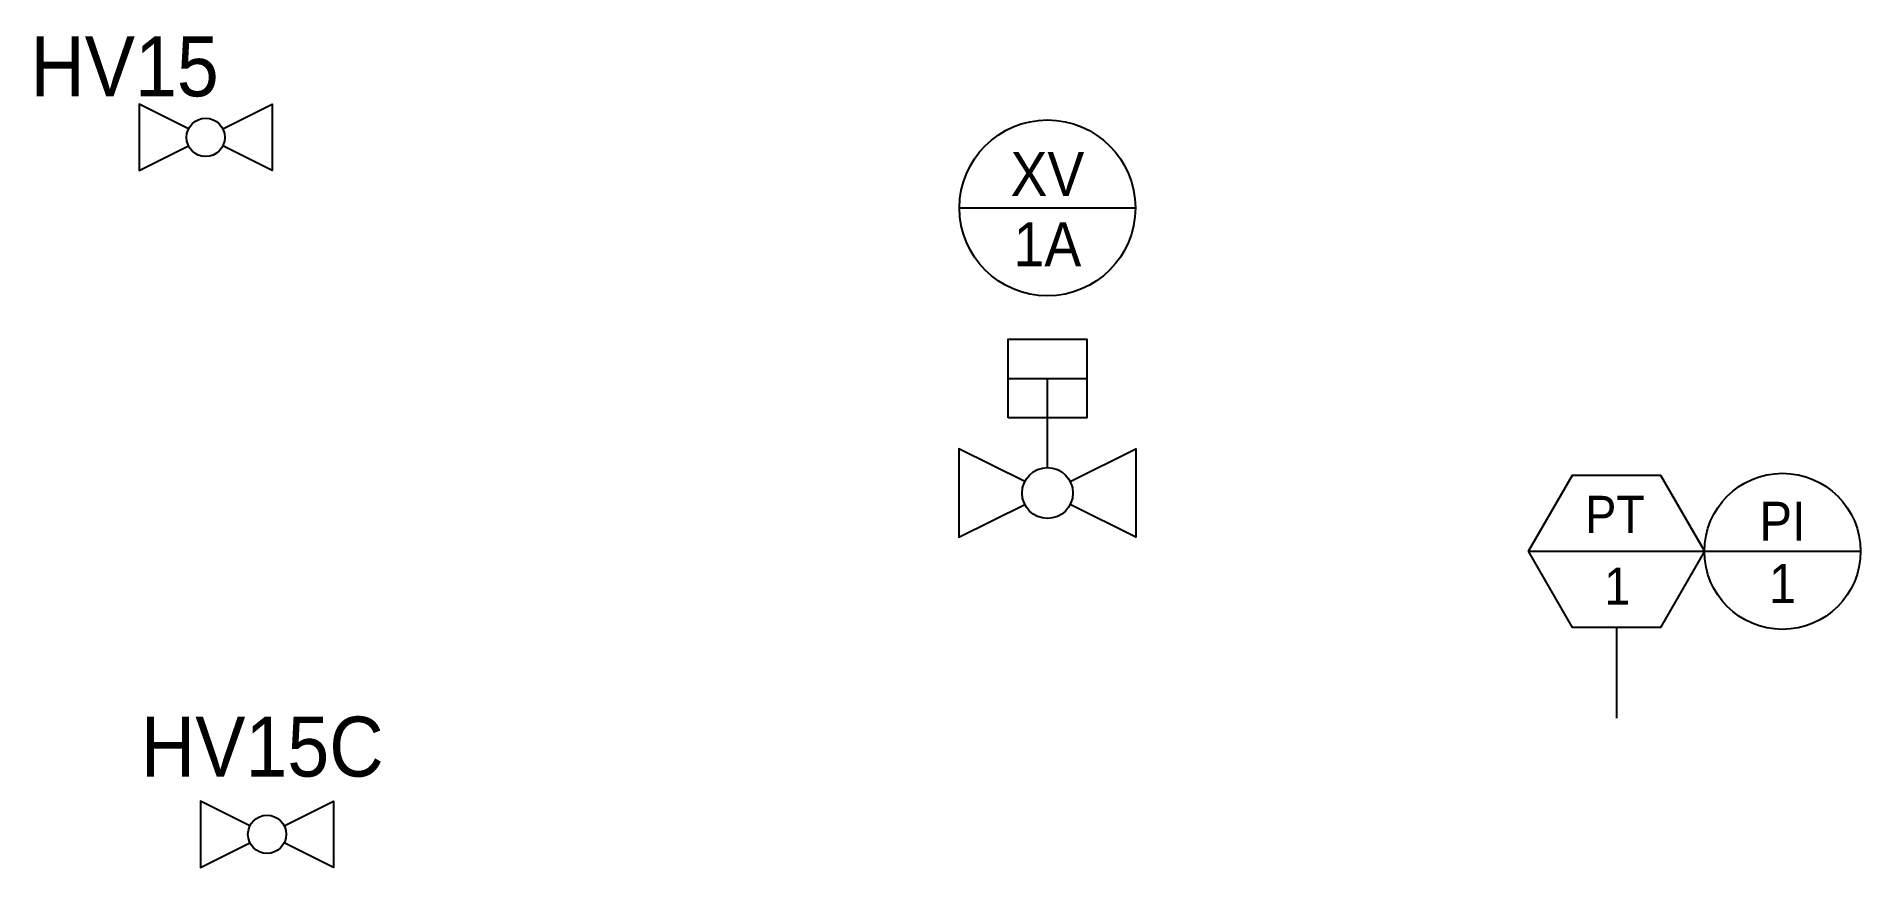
# Model space of a CAD drawing. Header units: millimetres. Extents: x 1889 to 2016, y 1094 to 1152.
import ezdxf
from ezdxf.enums import TextEntityAlignment as Align

# ---------------------------------------------------------------- set-up
doc = ezdxf.new("R2010")
doc.units = ezdxf.units.MM
doc.layers.add('Tag', color=7, linetype='Continuous')
doc.styles.get("Standard").update_dxf_attribs({"font": 'arial.ttf'})

# ---------------------------------------------------------------- blocks, each defined once
blk = doc.blocks.new('Ball_Tag')
blk.add_line((-3.623, 0), (3.623, 0))
blk.add_circle((0, 0), 3.623)
at = {"color": 0, "linetype": 'ByBlock', "lineweight": -2, "width": 0.9}
for tag, p in [('#(TargetObject.Type)', (0, 1.396)), ('#(TargetObject.LoopNumber)', (0, -1.496))]:
    blk.add_attdef(tag, text='', height=1.812, dxfattribs=at).set_placement(p, align=Align.MIDDLE_CENTER)
at = {"flags": 1}
for tag, p, height in [('ACT_NO_NC', (0, 0), 2.5), ('SKID', (0, 0), 2.5), ('SEAL_MAT', (0, 0), 2.5), ('SIZE', (0, 0), 2.5), ('SUPPLIER', (0, 0), 2.5), ('Q(m3/h)', (0, 0), 2.5), ('CAP.(TANK L)', (0, 0), 2.5), ('CONNECTIONTYPE', (0, 0), 2.5), ('UNIT', (0, 0), 2.5), ('PN_bar', (0, 0), 2.5), ('POWER_KW', (0, 0), 2.5), ('MODEL', (0, 0), 2.5), ('NOTES', (0, 0), 2.5), ('DATASHEET', (0, 0), 2.5), ('FLUID', (0, 0), 2.5), ('MATERIAL', (0, 0), 2.5), ('BRAND', (0, 0), 2.5), ('TYPE', (-0.406, -2.968), 0.25), ('DESCRIPTION', (-0.473, -3.221), 0.1)]:
    blk.add_attdef(tag, p, '', height=height, dxfattribs=at)
blk = doc.blocks.new('Valve Ball Pneumatic')
for p, q in [((-1.611, 4.722), (1.628, 4.722)), ((0.009, 3.103), (0.009, 4.722)), ((0.009, 1.055), (0.009, 3.103))]:
    blk.add_line(p, q)
blk.add_lwpolyline([(-1.611, 3.103), (-1.611, 6.341), (1.628, 6.341), (1.628, 3.103)], close=True)
for points in [[(-0.928, 0.476), (-3.637, 1.83), (-3.637, -1.815), (-0.928, -0.461)], [(0.946, 0.476), (3.654, 1.83), (3.654, -1.815), (0.946, -0.461)]]:
    blk.add_lwpolyline(points)
blk.add_circle((0.009, 0.007), 1.048)
at = {"flags": 1}
for tag, p, height in [('ACT_NO_NC', (0, 0), 2.5), ('SKID', (0, 0), 2.5), ('SEAL_MAT', (0, 0), 2.5), ('SIZE', (0, 0), 2.5), ('SUPPLIER', (0, 0), 2.5), ('Q(m3/h)', (0, 0), 2.5), ('CAP.(TANK L)', (0, 0), 2.5), ('UNIT', (0, 0), 2.5), ('PN_bar', (0, 0), 2.5), ('POWER_KW', (0, 0), 2.5), ('MODEL', (0, 0), 2.5), ('NOTES', (0, 0), 2.5), ('DATASHEET', (0, 0), 2.5), ('FLUID', (0, 0), 2.5), ('MATERIAL', (0, 0), 2.5), ('BRAND', (0, 0), 2.5), ('TYPE', (0, 0), 0.1), ('CONNECTIONTYPE', (-0.008, -0.217), 0.1), ('DESCRIPTION', (0.015, -0.329), 0.0703)]:
    blk.add_attdef(tag, p, '', height=height, dxfattribs=at)
blk = doc.blocks.new('Tag_Instrument')
at = {"layer": 'Tag'}
blk.add_line((-4.3, 0), (4.3, 0), dxfattribs=at)
blk.add_lwpolyline([(-4.3, 0), (-2.15, 3.724), (2.15, 3.724), (4.3, 0), (2.15, -3.724), (-2.15, -3.724)], close=True, dxfattribs=at)
at = {"color": 0, "linetype": 'ByBlock', "lineweight": -2, "width": 0.9}
for tag, p in [('#(TargetObject.Type)', (-0.064, 1.806)), ('#(TargetObject.LoopNumber)', (0.044, -1.7))]:
    blk.add_attdef(tag, text='', height=1.812, dxfattribs=at).set_placement(p, align=Align.MIDDLE_CENTER)
at = {"flags": 1}
for tag, p, height in [('ACT_NO_NC', (0, 0), 2.5), ('SKID', (0, 0), 2.5), ('SEAL_MAT', (0, 0), 2.5), ('SIZE', (0, 0), 2.5), ('SUPPLIER', (0, 0), 2.5), ('Q(m3/h)', (0, 0), 2.5), ('CAP.(TANK L)', (0, 0), 2.5), ('CONNECTIONTYPE', (0, 0), 2.5), ('UNIT', (0, 0), 2.5), ('PN_bar', (0, 0), 2.5), ('POWER_KW', (0, 0), 2.5), ('MODEL', (0, 0), 2.5), ('NOTES', (0, 0), 2.5), ('DATASHEET', (0, 0), 2.5), ('FLUID', (0, 0), 2.5), ('MATERIAL', (0, 0), 2.5), ('BRAND', (0, 0), 2.5), ('TYPE', (0, 0), 0.1), ('DESCRIPTION', (-0.01, -0.163), 0.1)]:
    blk.add_attdef(tag, p, '', height=height, dxfattribs=at)
blk = doc.blocks.new('Valve Ball')
for points in [[(-0.94, 0.47), (-3.65, 1.82), (-3.65, -1.82), (-0.94, -0.47)], [(0.94, 0.47), (3.65, 1.82), (3.65, -1.82), (0.94, -0.47)]]:
    blk.add_lwpolyline(points)
blk.add_circle((0, 0), 1.05)
at = {"flags": 1}
for tag, p, height in [('ACT_NO_NC', (0, 0), 2.5), ('SKID', (0, 0), 2.5), ('SEAL_MAT', (0, 0), 2.5), ('SIZE', (0, 0), 2.5), ('SUPPLIER', (0, 0), 2.5), ('Q(m3/h)', (0, 0), 2.5), ('CAP.(TANK L)', (0, 0), 2.5), ('UNIT', (0, 0), 2.5), ('PN_bar', (0, 0), 2.5), ('POWER_KW', (0, 0), 2.5), ('MODEL', (0, 0), 2.5), ('NOTES', (0, 0), 2.5), ('DATASHEET', (0, 0), 2.5), ('FLUID', (0, 0), 2.5), ('MATERIAL', (0, 0), 2.5), ('BRAND', (0, 0), 2.5), ('TYPE', (0, 0), 0.25), ('CONNECTIONTYPE', (-0.01, -0.32), 0.1), ('DESCRIPTION', (0.02, -0.43), 0.0703)]:
    blk.add_attdef(tag, p, '', height=height, dxfattribs=at)
blk = doc.blocks.new('Tag_block')
at = {"flags": 1}
for tag in ['ACT_NO_NC', 'TYPE', 'SKID', 'SEAL_MAT', 'SIZE', 'SUPPLIER', 'Q(m3/h)', 'CAP.(TANK L)', 'CONNECTIONTYPE', 'UNIT', 'PN_bar', 'DESCRIPTION', 'POWER_KW', 'MODEL', 'NOTES', 'DATASHEET', 'FLUID', 'MATERIAL', 'BRAND']:
    blk.add_attdef(tag, (0, 0), '', height=2.5, dxfattribs=at)
at = {"color": 0, "linetype": 'ByBlock', "lineweight": -2}
blk.add_attdef('#(TargetObject.Tag)', text='', height=2.5, dxfattribs=at).set_placement((0, 0), align=Align.MIDDLE_CENTER)

msp = doc.modelspace()

# ---------------------------------------------------------------- linework, layer by layer
at = {"layer": 'Tag'}
msp.add_line((1999.34, 1110.67), (1999.34, 1104.32), dxfattribs=at)

# ---------------------------------------------------------------- block references
at = {"color": 0}
ref = msp.add_blockref('Tag_block', (1894.87, 1149.96), dxfattribs=dict(at, xscale=2.097490379913768, yscale=2.097490379913768, zscale=2.097490379913768))
ref.add_attrib('#(TargetObject.Tag)', 'HV15', dxfattribs={"linetype": 'ByBlock', "lineweight": -2, "height": 4.195, "width": 0.9}).set_placement((1894.87, 1149.96), align=Align.MIDDLE_CENTER)
for name, p, xscale, yscale, zscale in [('Valve Ball', (1900.55, 1144.99), 1.275261406607071, 1.275261406607071, 1.275261406607071), ('Valve Ball Pneumatic', (1959.48, 1120.08), 1.7, 1.7, 1.7), ('Valve Ball', (1904.85, 1096.2), 1.275261406607071, 1.275261406607071, 1.275261406607071)]:
    msp.add_blockref(name, p, dxfattribs=dict(xscale=xscale, yscale=yscale, zscale=zscale))
for name, p, xscale, yscale, zscale, values in [('Ball_Tag', (1959.49, 1140.05), 1.699680739935705, 1.699680739935705, 1.699680739935705, {'#(TargetObject.Type)': 'XV', '#(TargetObject.LoopNumber)': '1A'}), ('Ball_Tag', (2010.96, 1116.01), 1.50838549623087, 1.50838549623087, 1.50838549623087, {'#(TargetObject.Type)': 'PI', '#(TargetObject.LoopNumber)': '1'}), ('Tag_Instrument', (1999.33, 1116.01), 1.432677706064523, 1.432677706064523, 1.432677706064523, {'#(TargetObject.Type)': 'PT', '#(TargetObject.LoopNumber)': '1'})]:
    msp.add_blockref(name, p, dxfattribs=dict(xscale=xscale, yscale=yscale, zscale=zscale)).add_auto_attribs(values)
ref = msp.add_blockref('Tag_block', (1904.51, 1102.34), dxfattribs=dict(at, xscale=2.097490379913768, yscale=2.097490379913768, zscale=2.097490379913768))
ref.add_attrib('#(TargetObject.Tag)', 'HV15C', dxfattribs={"linetype": 'ByBlock', "lineweight": -2, "height": 4.195, "width": 0.9}).set_placement((1904.51, 1102.34), align=Align.MIDDLE_CENTER)

doc.saveas('drawing.dxf')
